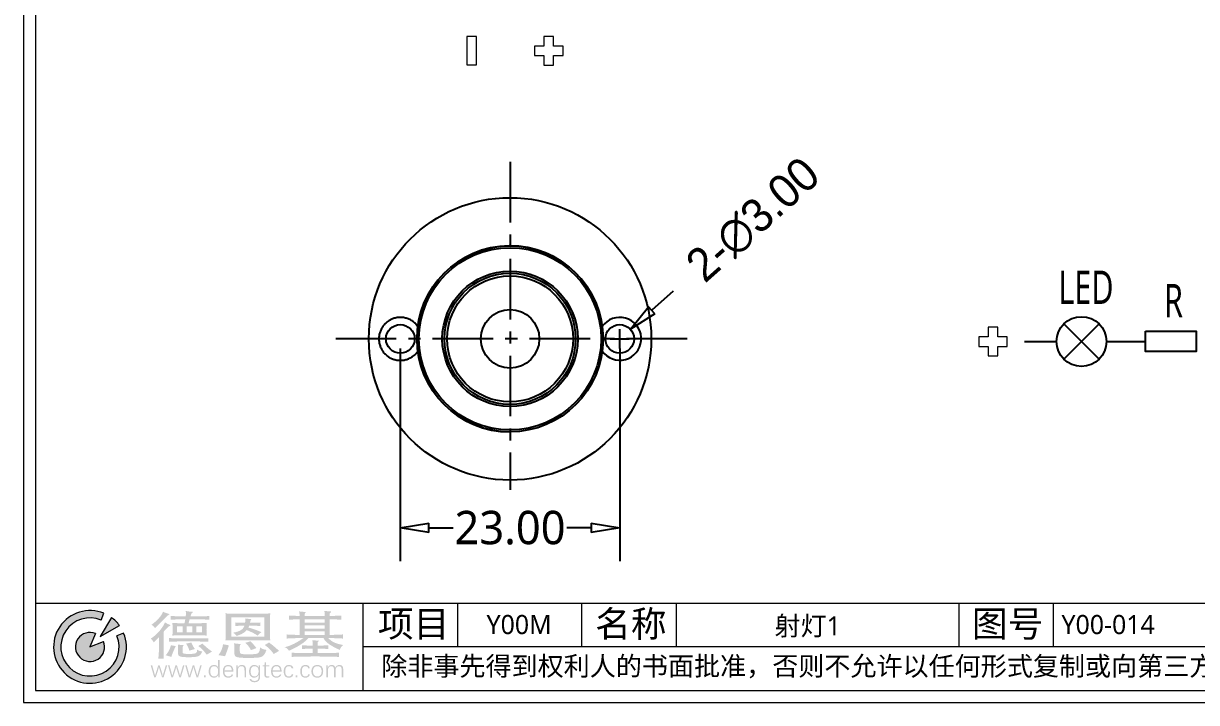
# Model space of a CAD drawing. Header units: millimetres. Extents: x 1123 to 1345, y 58 to 215.
# Drawn here: x 1123.1 to 1246.1, y 58.5 to 129.6 of the extents above; entities that cross this region are included whole.
import ezdxf

# ---------------------------------------------------------------- set-up
doc = ezdxf.new("R2010")
doc.units = ezdxf.units.MM
doc.linetypes.add('CENTER', pattern=[50.8, 31.75, -6.35, 6.35, -6.35])
doc.layers.get('0').update_dxf_attribs({"color": 8, "lineweight": 30})
doc.layers.get('Defpoints').update_dxf_attribs({"color": 6, "lineweight": 9})
for name, color, linetype, lineweight in [('Cable', 140, 'Continuous', 30), ('CenterLine', 1, 'CENTER', 9), ('Dimension', 136, 'Continuous', 9), ('SolidLine', 7, 'Continuous', 30)]:
    doc.layers.add(name, color=color, linetype=linetype, lineweight=lineweight)
doc.styles.add('SLDTEXTSTYLE5', font='TXT', dxfattribs={"width": 0.7})
doc.styles.get("Standard").update_dxf_attribs({"font": ''})
doc.styles.add('微软雅黑-Light', font='')
doc.styles.get('Standard').set_extended_font_data('Microsoft YaHei Light')
doc.styles.get('微软雅黑-Light').set_extended_font_data('Microsoft YaHei Light')
doc.dimstyles.new('DENGTEC', dxfattribs={"dimtxt": 3.5, "dimasz": 3, "dimexe": 3.5, "dimexo": 1, "dimgap": 0.5, "dimtad": 0, "dimzin": 0, "dimdsep": 46, "dimtxsty": 'Standard', "dimblk": 'CLOSEDBLANK', "dimcen": 1, "dimadec": 0, "dimazin": 3, "dimtfac": 1, "dimtofl": 0, "dimtmove": 0, "dimatfit": 3, "dimldrblk": 'CLOSEDBLANK', "dimfxl": 1, "dimtolj": 1, "dimtzin": 0, "dimarcsym": 0})

# ---------------------------------------------------------------- blocks, each defined once
blk = doc.blocks.new('LOGO_CN')
at = {"layer": 'Cable'}
h = blk.add_hatch(color=136, dxfattribs=at)
h.paths.add_polyline_path([(8.97, 6.5, 0.079193), (6.5, 8.97), (3.13, 3.13)], flags=17)
h.paths.add_polyline_path([(1.7, 4.1, 5.027339), (4.1, 1.7), (0, 0)], flags=17)
h.paths.add_polyline_path([(4.24, 10.24, 5.027339), (10.24, 4.24), (8.19, 3.39, -5.027339), (3.39, 8.19)])
at = {"layer": 'Cable', "lineweight": 0}
h = blk.add_hatch(color=136, dxfattribs=at)
edge = h.paths.add_edge_path()
edge.add_spline(control_points=[(21.94, 7.86), (21.17, 7.09), (20.24, 6.15), (19.81, 5.68), (19.51, 6.2), (19.22, 6.49), (18.7, 6.76), (20.4, 7.89), (21.84, 9.52), (22.22, 10.71), (22.83, 10.44), (23.58, 10.18), (23.95, 10.1), (24.33, 10.02), (24.29, 9.94), (23.99, 9.8), (23.85, 9.73), (23.66, 9.57), (21.94, 7.86)], knot_values=[0, 0, 0, 0, 1, 1, 1, 2, 2, 2, 3, 3, 3, 4, 4, 4, 5, 5, 5, 6, 6, 6, 6], degree=3, periodic=0)
h = blk.add_hatch(color=136, dxfattribs=at)
h.paths.add_polyline_path([(32.4, 6.3), (32.4, 4.46), (34.13, 4.46), (34.13, 6.3)], flags=16)
h.paths.add_polyline_path([(29.42, 6.3), (29.42, 4.46), (31.13, 4.46), (31.13, 6.3)], flags=16)
h.paths.add_polyline_path([(26.46, 6.3), (26.46, 4.46), (28.19, 4.46), (28.19, 6.3)], flags=16)
edge = h.paths.add_edge_path()
edge.add_spline(control_points=[(30.05, 7.2), (32.77, 7.18), (33.44, 7.2), (35.55, 7.3), (35.49, 6.67), (35.47, 5.97), (35.47, 5.38), (35.47, 4.78), (35.49, 4.09), (35.55, 3.46), (33.5, 3.56), (32.91, 3.56), (30.32, 3.56), (27.72, 3.56), (27.13, 3.56), (25.08, 3.46), (25.14, 4.09), (25.16, 4.78), (25.16, 5.38), (25.16, 5.97), (25.14, 6.67), (25.08, 7.3), (26.64, 7.22), (27.35, 7.2), (28.75, 7.2), (28.86, 7.62), (28.96, 8.02), (29.02, 8.39), (26.48, 8.38), (25.53, 8.34), (24.52, 8.3), (24.52, 8.3), (24.52, 9.42), (24.52, 9.42), (25.51, 9.36), (26.46, 9.34), (29.16, 9.33), (29.22, 10.01), (29.22, 10.57), (29.12, 10.97), (29.81, 10.81), (30.64, 10.7), (31.02, 10.71), (31.41, 10.73), (31.49, 10.6), (31.15, 10.42), (30.98, 10.34), (30.88, 10.17), (30.62, 9.33), (34.11, 9.33), (35.22, 9.34), (36.32, 9.39), (36.32, 9.39), (36.32, 8.3), (36.32, 8.3), (35.2, 8.36), (34.05, 8.39), (30.32, 8.39), (30.19, 7.94), (30.11, 7.57), (30.05, 7.2)], knot_values=[0, 0, 0, 0, 1, 1, 1, 2, 2, 2, 3, 3, 3, 4, 4, 4, 5, 5, 5, 6, 6, 6, 7, 7, 7, 8, 8, 8, 9, 9, 9, 10, 10, 10, 11, 11, 11, 12, 12, 12, 13, 13, 13, 14, 14, 14, 15, 15, 15, 16, 16, 16, 17, 17, 17, 18, 18, 18, 19, 19, 19, 20, 20, 20, 20], degree=3, periodic=0)
h.paths.add_polyline_path([(53.07, 9.05), (42.99, 9.05), (42.99, 3.09), (53.07, 3.09)], flags=16)
edge = h.paths.add_edge_path()
edge.add_spline(control_points=[(47.96, 2.04), (44.59, 2.04), (42.62, 2.02), (41.23, 1.99), (41.31, 2.48), (41.33, 3.07), (41.33, 3.73), (41.33, 3.73), (41.33, 8.44), (41.33, 8.44), (41.33, 9.12), (41.31, 9.7), (41.23, 10.2), (42.49, 10.13), (45.36, 10.1), (47.92, 10.1), (50.62, 10.1), (53.8, 10.15), (54.9, 10.2), (54.83, 9.7), (54.79, 9.09), (54.79, 8.44), (54.79, 8.44), (54.79, 3.72), (54.79, 3.72), (54.79, 2.96), (54.83, 2.46), (54.9, 1.98), (53.46, 2.02), (50.8, 2.04), (47.96, 2.04)], knot_values=[0, 0, 0, 0, 1, 1, 1, 2, 2, 2, 3, 3, 3, 4, 4, 4, 5, 5, 5, 6, 6, 6, 7, 7, 7, 8, 8, 8, 9, 9, 9, 10, 10, 10, 10], degree=3, periodic=0)
h.paths.add_polyline_path([(65.36, 3.65), (71.48, 3.65), (71.48, 4.7), (65.36, 4.7)], flags=17)
h.paths.add_polyline_path([(65.36, 6.6), (65.36, 5.52), (71.48, 5.52), (71.48, 6.6)], flags=17)
h.paths.add_polyline_path([(71.48, 7.43), (71.48, 8.41), (65.36, 8.41), (65.36, 7.43)], flags=17)
edge = h.paths.add_edge_path()
edge.add_spline(control_points=[(60.55, -1.17), (60.33, -0.65), (59.86, -0.26), (59.24, -0.09), (61.28, 0.4), (63.07, 1.35), (64.95, 2.7), (62.12, 2.69), (60.96, 2.62), (59.84, 2.54), (59.84, 2.54), (59.84, 3.8), (59.84, 3.8), (61.12, 3.72), (62.46, 3.67), (63.86, 3.65), (63.86, 3.65), (63.86, 8.41), (63.86, 8.41), (62.72, 8.39), (61.61, 8.36), (60.55, 8.28), (60.55, 8.28), (60.55, 9.57), (60.55, 9.57), (61.61, 9.51), (62.7, 9.46), (63.84, 9.42), (63.82, 10.05), (63.76, 10.44), (63.64, 10.81), (64.26, 10.71), (64.85, 10.67), (65.42, 10.68), (65.72, 10.7), (65.79, 10.57), (65.58, 10.42), (65.4, 10.28), (65.36, 10.1), (65.36, 9.76), (65.36, 9.76), (65.36, 9.42), (65.36, 9.42), (65.36, 9.42), (71.47, 9.42), (71.47, 9.42), (71.47, 10.18), (71.4, 10.68), (71.32, 10.99), (71.97, 10.89), (72.62, 10.84), (73.19, 10.84), (73.49, 10.84), (73.55, 10.71), (73.35, 10.57), (73.03, 10.38), (72.94, 10.18), (72.94, 9.91), (72.94, 9.91), (72.94, 9.42), (72.94, 9.42), (74.18, 9.44), (75.38, 9.49), (76.51, 9.57), (76.51, 9.57), (76.51, 8.28), (76.51, 8.28), (75.38, 8.36), (74.18, 8.39), (72.94, 8.41), (72.94, 8.41), (72.94, 3.65), (72.94, 3.65), (74.36, 3.67), (75.74, 3.73), (77.04, 3.8), (77.04, 3.8), (77.04, 2.54), (77.04, 2.54), (76.03, 2.62), (74.97, 2.67), (72.56, 2.7), (73.53, 1.64), (74.75, 0.96), (77.1, 0.59), (76.54, 0.19), (76.17, -0.33), (76.07, -0.91), (73.9, 0.01), (71.71, 1.27), (71.08, 2.72), (71.08, 2.72), (66.5, 2.72), (66.5, 2.72), (65.56, 1.48), (63.25, -0.02), (60.55, -1.17)], knot_values=[0, 0, 0, 0, 1, 1, 1, 2, 2, 2, 3, 3, 3, 4, 4, 4, 5, 5, 5, 6, 6, 6, 7, 7, 7, 8, 8, 8, 9, 9, 9, 10, 10, 10, 11, 11, 11, 12, 12, 12, 13, 13, 13, 14, 14, 14, 15, 15, 15, 16, 16, 16, 17, 17, 17, 18, 18, 18, 19, 19, 19, 20, 20, 20, 21, 21, 21, 22, 22, 22, 23, 23, 23, 24, 24, 24, 25, 25, 25, 26, 26, 26, 27, 27, 27, 28, 28, 28, 29, 29, 29, 30, 30, 30, 31, 31, 31, 32, 32, 32, 32], degree=3, periodic=0)
h = blk.add_hatch(color=136, dxfattribs=at)
edge = h.paths.add_edge_path()
edge.add_spline(control_points=[(22.45, -3.54), (22.45, -3.54), (20.78, -3.54), (20.78, -3.54), (20.93, -2.63), (20.97, -1.88), (20.97, -0.94), (20.97, -0.94), (20.97, 2.96), (20.97, 2.96), (20.38, 2.27), (19.89, 1.8), (19.41, 1.33), (19.22, 1.75), (18.84, 2.27), (18.49, 2.54), (19.55, 3.15), (20.78, 4.36), (21.39, 5.14), (22.08, 6.02), (22.51, 6.7), (22.83, 7.52), (23.28, 7.17), (23.81, 6.88), (24.31, 6.73), (24.6, 6.65), (24.64, 6.47), (24.27, 6.39), (24.05, 6.35), (23.68, 6.09), (22.45, 4.65), (22.45, 4.65), (22.45, -3.54), (22.45, -3.54)], knot_values=[0, 0, 0, 0, 1, 1, 1, 2, 2, 2, 3, 3, 3, 4, 4, 4, 5, 5, 5, 6, 6, 6, 7, 7, 7, 8, 8, 8, 9, 9, 9, 10, 10, 10, 11, 11, 11, 11], degree=3, periodic=0)
h = blk.add_hatch(color=136, dxfattribs=at)
edge = h.paths.add_edge_path()
edge.add_spline(control_points=[(30.13, -3.13), (27.15, -3.13), (26.81, -2.86), (26.81, -1.86), (26.81, -1.86), (26.81, -0.18), (26.81, -0.18), (26.81, 0.17), (26.79, 0.45), (26.75, 0.74), (27.29, 0.62), (27.84, 0.59), (28.31, 0.61), (28.57, 0.62), (28.63, 0.56), (28.33, 0.25), (28.29, 0.22), (28.19, -0.1), (28.19, -0.34), (28.19, -0.34), (28.19, -1.57), (28.19, -1.57), (28.19, -2.02), (28.41, -2.13), (30.15, -2.13), (32.32, -2.13), (32.57, -2.01), (32.65, -0.76), (33.03, -1.15), (33.52, -1.3), (34.19, -1.34), (33.58, -2.84), (33.05, -3.13), (30.13, -3.13)], knot_values=[0, 0, 0, 0, 1, 1, 1, 2, 2, 2, 3, 3, 3, 4, 4, 4, 5, 5, 5, 6, 6, 6, 7, 7, 7, 8, 8, 8, 9, 9, 9, 10, 10, 10, 11, 11, 11, 11], degree=3, periodic=0)
edge = h.paths.add_edge_path()
edge.add_spline(control_points=[(30.23, -1.12), (30.07, -0.34), (29.67, 0.48), (29.24, 0.99), (29.24, 0.99), (30.86, 1.36), (30.86, 1.36), (31.11, 0.72), (31.35, 0.24), (31.92, -0.64), (31.92, -0.64), (30.23, -1.12), (30.23, -1.12)], knot_values=[0, 0, 0, 0, 1, 1, 1, 2, 2, 2, 3, 3, 3, 4, 4, 4, 4], degree=3, periodic=0)
edge = h.paths.add_edge_path()
edge.add_spline(control_points=[(35.53, -2.39), (35.06, -1.6), (33.72, -0.2), (32.95, 0.28), (32.95, 0.28), (34.25, 1.03), (34.25, 1.03), (34.98, 0.28), (35.97, -0.57), (37.13, -1.41), (37.13, -1.41), (35.53, -2.39), (35.53, -2.39)], knot_values=[0, 0, 0, 0, 1, 1, 1, 2, 2, 2, 3, 3, 3, 4, 4, 4, 4], degree=3, periodic=0)
edge = h.paths.add_edge_path()
edge.add_spline(control_points=[(36.04, 1.57), (34.88, 1.64), (33.74, 1.67), (29.99, 1.67), (26.24, 1.67), (25.2, 1.64), (24.03, 1.57), (24.03, 1.57), (24.03, 2.7), (24.03, 2.7), (25.18, 2.64), (26.26, 2.61), (30.01, 2.61), (33.76, 2.61), (34.9, 2.62), (36.04, 2.67), (36.04, 2.67), (36.04, 1.57), (36.04, 1.57)], knot_values=[0, 0, 0, 0, 1, 1, 1, 2, 2, 2, 3, 3, 3, 4, 4, 4, 5, 5, 5, 6, 6, 6, 6], degree=3, periodic=0)
edge = h.paths.add_edge_path()
edge.add_spline(control_points=[(24.76, -3.04), (24.76, -3.04), (23.06, -2.54), (23.06, -2.54), (23.83, -1.68), (24.43, -0.44), (24.64, 0.49), (24.64, 0.49), (26.1, 0.28), (26.1, 0.28), (25.53, -0.97), (25, -2.26), (24.76, -3.04)], knot_values=[0, 0, 0, 0, 1, 1, 1, 2, 2, 2, 3, 3, 3, 4, 4, 4, 4], degree=3, periodic=0)
edge = h.paths.add_edge_path()
edge.add_spline(control_points=[(41.11, -2.83), (41.11, -2.83), (39.08, -2.5), (39.08, -2.5), (39.83, -1.57), (40.27, -0.57), (40.52, 0.82), (40.52, 0.82), (42.28, 0.49), (42.28, 0.49), (41.89, -0.8), (41.55, -1.8), (41.11, -2.83)], knot_values=[0, 0, 0, 0, 1, 1, 1, 2, 2, 2, 3, 3, 3, 4, 4, 4, 4], degree=3, periodic=0)
edge = h.paths.add_edge_path()
edge.add_spline(control_points=[(50.94, -3.26), (49.7, -3.38), (46.22, -3.41), (45.08, -3.18), (44.17, -3), (43.95, -2.76), (43.95, -1.68), (43.95, -1.68), (43.95, -0.09), (43.95, -0.09), (43.95, 0.61), (43.92, 0.8), (43.82, 1.12), (44.53, 0.99), (45.12, 0.91), (45.65, 0.94), (46.01, 0.98), (46.05, 0.93), (45.81, 0.7), (45.63, 0.53), (45.61, 0.28), (45.61, 0.04), (45.61, 0.04), (45.61, -1.18), (45.61, -1.18), (45.61, -1.89), (45.73, -2.09), (46.34, -2.17), (47.15, -2.26), (49.24, -2.33), (50.62, -2.1), (51.33, -1.99), (51.61, -1.75), (51.81, -0.15), (52.34, -0.59), (52.95, -0.8), (53.72, -0.92), (53.01, -2.94), (52.28, -3.13), (50.94, -3.26)], knot_values=[0, 0, 0, 0, 1, 1, 1, 2, 2, 2, 3, 3, 3, 4, 4, 4, 5, 5, 5, 6, 6, 6, 7, 7, 7, 8, 8, 8, 9, 9, 9, 10, 10, 10, 11, 11, 11, 12, 12, 12, 13, 13, 13, 13], degree=3, periodic=0)
edge = h.paths.add_edge_path()
edge.add_spline(control_points=[(48.99, -0.99), (48.61, -0.17), (48.1, 0.54), (47.31, 1.24), (47.31, 1.24), (48.87, 1.75), (48.87, 1.75), (49.46, 1.14), (50.11, 0.38), (50.66, -0.34), (50.66, -0.34), (48.99, -0.99), (48.99, -0.99)], knot_values=[0, 0, 0, 0, 1, 1, 1, 2, 2, 2, 3, 3, 3, 4, 4, 4, 4], degree=3, periodic=0)
edge = h.paths.add_edge_path()
edge.add_spline(control_points=[(55.95, -2.15), (55.08, -0.99), (54.39, -0.3), (53.23, 0.59), (53.23, 0.59), (54.51, 1.36), (54.51, 1.36), (55.67, 0.49), (56.58, -0.28), (57.55, -1.2), (57.55, -1.2), (55.95, -2.15), (55.95, -2.15)], knot_values=[0, 0, 0, 0, 1, 1, 1, 2, 2, 2, 3, 3, 3, 4, 4, 4, 4], degree=3, periodic=0)
edge = h.paths.add_edge_path()
edge.add_spline(control_points=[(44.27, 6.36), (44.27, 6.36), (44.27, 7.44), (44.27, 7.44), (45.06, 7.39), (45.91, 7.36), (47.21, 7.34), (47.29, 7.83), (47.31, 8.3), (47.29, 8.67), (47.84, 8.57), (48.51, 8.51), (48.97, 8.54), (49.2, 8.55), (49.22, 8.51), (49.03, 8.34), (48.93, 8.26), (48.83, 7.88), (48.71, 7.34), (50.11, 7.36), (50.98, 7.38), (51.85, 7.44), (51.85, 7.44), (51.85, 6.36), (51.85, 6.36), (50.96, 6.44), (50.01, 6.47), (48.47, 6.47), (48.41, 6.28), (48.33, 6.09), (48.24, 5.91), (49.66, 5.49), (50.78, 5.12), (52.16, 4.52), (52.16, 4.52), (51.02, 3.46), (51.02, 3.46), (49.89, 4.19), (48.93, 4.65), (47.72, 5.12), (47.13, 4.39), (46.19, 3.85), (44.65, 3.35), (44.39, 3.72), (44.07, 3.99), (43.54, 4.33), (45.67, 4.72), (46.64, 5.31), (47.03, 6.47), (45.83, 6.46), (45.02, 6.43), (44.27, 6.36)], knot_values=[0, 0, 0, 0, 1, 1, 1, 2, 2, 2, 3, 3, 3, 4, 4, 4, 5, 5, 5, 6, 6, 6, 7, 7, 7, 8, 8, 8, 9, 9, 9, 10, 10, 10, 11, 11, 11, 12, 12, 12, 13, 13, 13, 14, 14, 14, 15, 15, 15, 16, 16, 16, 17, 17, 17, 17], degree=3, periodic=0)
edge = h.paths.add_edge_path()
edge.add_spline(control_points=[(72.56, 0.51), (72.56, 0.51), (72.56, -0.64), (72.56, -0.64), (71.73, -0.57), (70.71, -0.52), (69.28, -0.52), (69.28, -0.52), (69.28, -1.89), (69.28, -1.89), (72.16, -1.89), (74.22, -1.84), (75.81, -1.76), (75.81, -1.76), (75.81, -3.04), (75.81, -3.04), (74.1, -2.96), (71.83, -2.91), (68.59, -2.91), (65.34, -2.91), (63.05, -2.96), (61.37, -3.04), (61.37, -3.04), (61.37, -1.76), (61.37, -1.76), (62.95, -1.84), (64.99, -1.89), (67.83, -1.89), (67.83, -1.89), (67.83, -0.51), (67.83, -0.51), (66.37, -0.52), (65.36, -0.57), (64.51, -0.64), (64.51, -0.64), (64.51, 0.51), (64.51, 0.51), (65.38, 0.45), (66.37, 0.41), (67.83, 0.4), (67.83, 1.01), (67.77, 1.64), (67.67, 2.04), (68.26, 1.98), (68.75, 1.94), (69.46, 1.94), (69.78, 1.94), (69.82, 1.85), (69.54, 1.69), (69.37, 1.59), (69.28, 1.32), (69.28, 1.12), (69.28, 1.12), (69.28, 0.4), (69.28, 0.4), (70.71, 0.41), (71.73, 0.45), (72.56, 0.51)], knot_values=[0, 0, 0, 0, 1, 1, 1, 2, 2, 2, 3, 3, 3, 4, 4, 4, 5, 5, 5, 6, 6, 6, 7, 7, 7, 8, 8, 8, 9, 9, 9, 10, 10, 10, 11, 11, 11, 12, 12, 12, 13, 13, 13, 14, 14, 14, 15, 15, 15, 16, 16, 16, 17, 17, 17, 18, 18, 18, 19, 19, 19, 19], degree=3, periodic=0)
at = {"layer": 'Cable'}
h = blk.add_hatch(color=136, dxfattribs=at)
h.dxf.hatch_style = 1
h.paths.add_polyline_path([(73.59, -5.49), (73.5, -5.49), (73.16, -5.54), (72.87, -5.68), (72.81, -5.72), (73.45, -5.87), (73.54, -5.88), (73.87, -5.96), (74.1, -6.16), (74.21, -6.38), (74.68, -6.32), (74.67, -6.28), (74.54, -5.96), (74.33, -5.71), (74.25, -5.65), (73.95, -5.53)])
h.paths.add_polyline_path([(75.92, -5.49), (75.63, -5.51), (75.33, -5.61), (75.07, -5.78), (74.87, -6.01), (74.7, -6.32), (74.68, -6.32), (74.21, -6.38), (74.28, -6.7), (74.3, -7.11), (74.3, -9.29), (74.76, -9.29), (74.76, -7.15), (74.79, -6.83), (74.88, -6.51), (75.04, -6.23), (75.17, -6.09), (75.44, -5.93), (75.78, -5.87), (76.81, -5.85), (76.59, -5.65), (76.29, -5.53)])
h.paths.add_polyline_path([(72.35, -5.56), (71.93, -5.56), (71.94, -5.73), (71.96, -6.08), (71.96, -6.4), (72.4, -6.27), (72.4, -6.25), (72.38, -5.91)])
h.paths.add_polyline_path([(72.81, -5.72), (72.59, -5.96), (72.41, -6.27), (72.4, -6.27), (71.96, -6.4), (71.96, -9.29), (72.43, -9.29), (72.43, -7.19), (72.43, -7.19), (72.46, -6.82), (72.55, -6.5), (72.71, -6.24), (72.84, -6.1), (73.12, -5.93), (73.45, -5.87)])
h.paths.add_polyline_path([(76.81, -5.85), (75.78, -5.87), (75.88, -5.88), (76.21, -5.96), (76.44, -6.16), (76.55, -6.37), (76.61, -6.7), (76.64, -7.11), (76.64, -9.29), (77.1, -9.29), (77.1, -7), (77.1, -6.75), (77.05, -6.38), (76.95, -6.08)])
h.paths.add_polyline_path([(69.21, -5.49), (69.07, -5.49), (68.72, -5.54), (68.4, -5.64), (68.13, -5.79), (69.22, -5.87), (69.31, -5.88), (69.66, -5.93), (69.95, -6.06), (70.18, -6.26), (70.29, -6.41), (70.41, -6.69), (70.48, -7.03), (70.51, -7.42), (70.49, -7.69), (70.44, -8.04), (70.33, -8.34), (70.17, -8.59), (70.11, -8.66), (69.85, -8.84), (69.55, -8.95), (69.18, -8.98), (70.29, -9.06), (70.52, -8.85), (70.63, -8.71), (70.79, -8.45), (70.9, -8.14), (70.97, -7.8), (70.99, -7.42), (70.99, -7.19), (70.94, -6.82), (70.85, -6.5), (70.71, -6.22), (70.54, -5.98), (70.46, -5.9), (70.21, -5.72), (69.92, -5.59), (69.59, -5.51)])
h.paths.add_polyline_path([(68.13, -5.79), (67.89, -6), (67.78, -6.13), (67.62, -6.4), (67.51, -6.7), (67.44, -7.04), (67.42, -7.42), (67.42, -7.64), (67.47, -7.99), (67.57, -8.31), (67.71, -8.6), (67.89, -8.84), (67.96, -8.92), (68.21, -9.12), (68.5, -9.25), (68.82, -9.34), (69.19, -9.37), (69.34, -9.36), (69.7, -9.32), (70.01, -9.21), (70.29, -9.06), (69.18, -8.98), (69.1, -8.98), (68.76, -8.93), (68.47, -8.79), (68.24, -8.57), (68.13, -8.43), (68.01, -8.14), (67.93, -7.81), (67.91, -7.42), (67.91, -7.17), (67.97, -6.82), (68.08, -6.52), (68.24, -6.27), (68.3, -6.2), (68.55, -6.02), (68.86, -5.91), (69.22, -5.87)])
h.paths.add_polyline_path([(65.58, -5.49), (65.25, -5.52), (64.93, -5.61), (64.66, -5.77), (65.58, -5.87), (65.88, -5.91), (66.16, -6.03), (66.32, -6.21), (66.45, -6.55), (66.93, -6.49), (66.87, -6.25), (66.72, -5.95), (66.5, -5.73), (66.28, -5.61), (65.96, -5.52)])
h.paths.add_polyline_path([(64.66, -5.77), (64.43, -6), (64.34, -6.12), (64.2, -6.39), (64.1, -6.7), (64.04, -7.05), (64.02, -7.44), (64.03, -7.64), (64.07, -8.01), (64.14, -8.34), (64.26, -8.63), (64.41, -8.87), (64.6, -9.07), (65.56, -8.98), (65.3, -8.96), (65.05, -8.86), (64.85, -8.71), (64.7, -8.48), (64.59, -8.2), (64.52, -7.84), (64.5, -7.42), (64.52, -7.03), (64.58, -6.68), (64.69, -6.39), (64.85, -6.16), (65.05, -6), (65.29, -5.91), (65.58, -5.87)])
h.paths.add_polyline_path([(66.47, -8.27), (66.46, -8.28), (66.36, -8.59), (66.17, -8.81), (65.9, -8.94), (65.56, -8.98), (64.6, -9.07), (64.87, -9.23), (65.18, -9.33), (65.54, -9.37), (65.91, -9.34), (66.23, -9.25), (66.48, -9.11), (66.69, -8.91), (66.83, -8.65), (66.93, -8.34)])
h.paths.add_polyline_path([(62.57, -9.29), (62.57, -8.66), (63.1, -8.66), (63.1, -9.29)])
h.paths.add_polyline_path([(60.54, -5.49), (60.21, -5.52), (59.89, -5.61), (59.62, -5.77), (60.54, -5.87), (60.84, -5.91), (61.12, -6.03), (61.28, -6.21), (61.4, -6.55), (61.89, -6.49), (61.83, -6.25), (61.68, -5.95), (61.46, -5.73), (61.23, -5.61), (60.91, -5.52)])
h.paths.add_polyline_path([(59.62, -5.77), (59.39, -6), (59.3, -6.12), (59.16, -6.39), (59.06, -6.7), (59, -7.05), (58.98, -7.44), (58.99, -7.64), (59.02, -8.01), (59.1, -8.34), (59.22, -8.63), (59.37, -8.87), (59.56, -9.07), (60.51, -8.98), (60.26, -8.96), (60.01, -8.86), (59.81, -8.71), (59.66, -8.48), (59.54, -8.2), (59.48, -7.84), (59.46, -7.42), (59.47, -7.03), (59.54, -6.68), (59.65, -6.39), (59.81, -6.16), (60.01, -6), (60.25, -5.91), (60.54, -5.87)])
h.paths.add_polyline_path([(61.42, -8.27), (61.42, -8.28), (61.32, -8.59), (61.13, -8.81), (60.86, -8.94), (60.51, -8.98), (59.56, -9.07), (59.83, -9.23), (60.14, -9.33), (60.5, -9.37), (60.51, -9.37), (60.87, -9.34), (61.18, -9.25), (61.44, -9.11), (61.65, -8.91), (61.79, -8.65), (61.89, -8.34)])
h.paths.add_polyline_path([(56.76, -5.49), (56.53, -5.5), (56.2, -5.57), (55.9, -5.71), (55.74, -5.82), (56.74, -5.87), (56.77, -5.87), (57.08, -5.91), (57.33, -6.02), (57.54, -6.2), (57.69, -6.44), (57.79, -6.76), (57.84, -7.14), (55.62, -7.14), (58.32, -7.21), (58.28, -6.84), (58.21, -6.51), (58.09, -6.22), (57.93, -5.98), (57.71, -5.77), (57.44, -5.61), (57.12, -5.52)])
h.paths.add_polyline_path([(55.74, -5.82), (55.51, -6.06), (55.33, -6.36), (55.31, -6.4), (55.21, -6.69), (55.15, -7.03), (55.13, -7.4), (55.14, -7.64), (55.18, -8.01), (55.26, -8.34), (55.39, -8.62), (55.55, -8.86), (55.58, -8.89), (55.81, -9.1), (56.08, -9.25), (56.41, -9.34), (56.77, -9.37), (57, -9.36), (57.34, -9.29), (57.63, -9.17), (57.81, -9.06), (56.79, -8.98), (56.45, -8.94), (56.16, -8.81), (55.92, -8.59), (55.85, -8.49), (55.72, -8.21), (55.64, -7.88), (55.61, -7.5), (58.33, -7.5), (58.33, -7.38), (58.32, -7.21), (55.62, -7.14), (55.62, -7.13), (55.67, -6.75), (55.78, -6.44), (55.94, -6.19), (56.1, -6.05), (56.39, -5.92), (56.74, -5.87)])
h.paths.add_polyline_path([(57.88, -8.32), (57.87, -8.33), (57.66, -8.63), (57.42, -8.83), (57.14, -8.94), (56.79, -8.98), (57.81, -9.06), (58.05, -8.83), (58.25, -8.52)], flags=17)
h.paths.add_polyline_path([(53.57, -4.7), (53.23, -4.7), (53.1, -5.56), (52.55, -5.56), (52.55, -5.95), (53.1, -5.95), (53.1, -8.5), (53.1, -8.52), (53.15, -8.88), (53.31, -9.14), (54.05, -8.97), (53.94, -8.97), (53.67, -8.83), (53.63, -8.76), (53.57, -8.41), (53.57, -5.95), (54.56, -5.95), (54.56, -5.56), (53.57, -5.56)])
h.paths.add_polyline_path([(54.6, -8.91), (54.37, -8.95), (54.05, -8.97), (53.31, -9.14), (53.57, -9.3), (53.92, -9.35), (54.27, -9.33), (54.6, -9.27)])
h.paths.add_polyline_path([(50.02, -5.49), (49.66, -5.52), (49.35, -5.62), (49.08, -5.78), (48.85, -6.01), (48.76, -6.12), (48.62, -6.39), (48.52, -6.7), (48.45, -7.05), (48.44, -7.44), (48.44, -7.6), (48.47, -7.97), (48.55, -8.3), (48.67, -8.59), (48.84, -8.84), (49.02, -9.04), (50.1, -8.97), (50.09, -8.97), (49.74, -8.92), (49.45, -8.79), (49.22, -8.57), (49.13, -8.45), (49.01, -8.16), (48.94, -7.83), (48.92, -7.44), (48.93, -7.19), (48.98, -6.83), (49.08, -6.53), (49.22, -6.28), (49.24, -6.25), (49.48, -6.04), (49.77, -5.91), (50.12, -5.87), (50.94, -5.78), (50.68, -5.62), (50.37, -5.52)])
h.paths.add_polyline_path([(51.8, -5.56), (51.36, -5.56), (51.33, -5.95), (51.32, -6.24), (51.31, -6.24), (51.01, -6.27), (51.1, -6.4), (51.22, -6.68), (51.29, -7.02), (51.32, -7.41), (51.31, -7.65), (51.25, -8.01), (51.15, -8.31), (51.01, -8.56), (51.32, -8.57), (51.32, -8.73), (51.31, -8.9), (51.31, -9.22), (51.31, -9.26), (51.27, -9.59), (51.17, -9.87), (51, -10.07), (50.77, -10.22), (50.47, -10.32), (50.11, -10.35), (51.12, -10.48), (51.35, -10.29), (51.48, -10.14), (51.64, -9.85), (51.74, -9.54), (51.77, -9.19), (51.77, -6.42), (51.78, -6.23), (51.78, -5.88)])
h.paths.add_polyline_path([(50.94, -5.78), (50.12, -5.87), (50.14, -5.87), (50.49, -5.92), (50.78, -6.05), (51.01, -6.27), (51.31, -6.24), (51.16, -6.01)], flags=17)
h.paths.add_polyline_path([(51.01, -8.56), (50.98, -8.59), (50.75, -8.8), (50.45, -8.92), (50.1, -8.97), (49.02, -9.04), (49.29, -9.21), (49.6, -9.32), (49.95, -9.35), (50.13, -9.34), (50.47, -9.28), (50.77, -9.16), (50.87, -9.09), (51.1, -8.87), (51.31, -8.57), (51.32, -8.57)])
h.paths.add_polyline_path([(49.04, -9.73), (48.58, -9.81), (48.58, -9.83), (48.69, -10.11), (48.86, -10.34), (49.09, -10.51), (49.37, -10.64), (49.71, -10.72), (50.1, -10.74), (50.14, -10.74), (50.52, -10.71), (50.84, -10.62), (51.12, -10.48), (50.11, -10.35), (50.04, -10.34), (49.66, -10.3), (49.38, -10.18), (49.17, -9.99)])
h.paths.add_polyline_path([(46.24, -5.49), (46.11, -5.49), (45.77, -5.55), (45.49, -5.68), (45.41, -5.73), (45.18, -5.96), (45, -6.27), (44.98, -6.27), (44.55, -6.4), (44.55, -9.29), (45.01, -9.29), (45.01, -7.25), (45.01, -7.18), (45.05, -6.82), (45.15, -6.5), (45.31, -6.25), (45.49, -6.06), (45.78, -5.92), (46.12, -5.87), (47.2, -5.86), (47.16, -5.82), (46.92, -5.63), (46.62, -5.53)])
h.paths.add_polyline_path([(44.93, -5.56), (44.52, -5.56), (44.52, -5.63), (44.54, -5.98), (44.54, -6.05), (44.55, -6.4), (44.98, -6.27)])
h.paths.add_polyline_path([(47.2, -5.86), (46.12, -5.87), (46.26, -5.88), (46.58, -5.97), (46.81, -6.17), (46.93, -6.38), (47.01, -6.7), (47.04, -7.11), (47.04, -9.29), (47.5, -9.29), (47.5, -7), (47.5, -6.76), (47.45, -6.4), (47.35, -6.1)])
h.paths.add_polyline_path([(42.08, -5.49), (41.85, -5.5), (41.52, -5.57), (41.23, -5.71), (41.06, -5.82), (42.06, -5.87), (42.09, -5.87), (42.4, -5.91), (42.66, -6.02), (42.86, -6.2), (43.02, -6.44), (43.12, -6.76), (43.16, -7.14), (40.94, -7.14), (43.65, -7.21), (43.61, -6.84), (43.53, -6.51), (43.41, -6.22), (43.25, -5.98), (43.04, -5.77), (42.77, -5.61), (42.45, -5.52)])
h.paths.add_polyline_path([(41.06, -5.82), (40.83, -6.06), (40.65, -6.36), (40.64, -6.4), (40.53, -6.69), (40.47, -7.03), (40.45, -7.4), (40.46, -7.64), (40.5, -8.01), (40.59, -8.34), (40.71, -8.62), (40.87, -8.86), (40.9, -8.89), (41.13, -9.1), (41.41, -9.25), (41.73, -9.34), (42.1, -9.37), (42.33, -9.36), (42.66, -9.29), (42.96, -9.17), (43.13, -9.06), (42.11, -8.98), (41.78, -8.94), (41.48, -8.81), (41.25, -8.59), (41.18, -8.49), (41.04, -8.21), (40.96, -7.88), (40.94, -7.5), (43.65, -7.5), (43.65, -7.38), (43.65, -7.21), (40.94, -7.14), (40.94, -7.13), (40.99, -6.75), (41.1, -6.44), (41.26, -6.19), (41.42, -6.05), (41.71, -5.92), (42.06, -5.87)])
h.paths.add_polyline_path([(43.2, -8.32), (43.19, -8.33), (42.99, -8.63), (42.75, -8.83), (42.46, -8.94), (42.11, -8.98), (43.13, -9.06), (43.37, -8.83), (43.57, -8.52)], flags=17)
h.paths.add_polyline_path([(39.48, -3.97), (39.01, -3.97), (39.01, -5.86), (39.03, -6.2), (39.01, -6.2), (38.72, -6.27), (38.81, -6.41), (38.93, -6.69), (39, -7.03), (39.02, -7.43), (39.01, -7.67), (38.96, -8.03), (38.86, -8.33), (38.71, -8.58), (39.03, -8.61), (39.03, -8.88), (39.06, -9.29), (39.51, -9.29), (39.5, -9.21), (39.48, -8.88), (39.48, -8.51)])
h.paths.add_polyline_path([(37.77, -5.49), (37.74, -5.49), (37.39, -5.53), (37.07, -5.63), (36.8, -5.79), (36.57, -6.01), (36.48, -6.13), (36.33, -6.4), (36.23, -6.71), (36.16, -7.05), (36.14, -7.44), (36.14, -7.63), (36.18, -8), (36.27, -8.33), (36.39, -8.61), (36.56, -8.86), (36.78, -9.08), (37.77, -8.98), (37.77, -8.98), (37.42, -8.94), (37.13, -8.8), (36.91, -8.58), (36.83, -8.44), (36.71, -8.16), (36.64, -7.82), (36.62, -7.43), (36.63, -7.2), (36.68, -6.85), (36.77, -6.54), (36.92, -6.28), (36.93, -6.26), (37.16, -6.05), (37.45, -5.91), (37.81, -5.87), (38.76, -5.85), (38.51, -5.65), (38.44, -5.62), (38.13, -5.52)])
h.paths.add_polyline_path([(38.76, -5.85), (37.81, -5.87), (37.84, -5.87), (38.2, -5.92), (38.49, -6.05), (38.72, -6.27), (39.01, -6.2), (38.97, -6.13)])
h.paths.add_polyline_path([(38.71, -8.58), (38.68, -8.63), (38.44, -8.83), (38.14, -8.94), (37.77, -8.98), (36.78, -9.08), (37.06, -9.24), (37.38, -9.33), (37.74, -9.37), (37.84, -9.37), (38.18, -9.31), (38.48, -9.19), (38.57, -9.13), (38.8, -8.91), (39.01, -8.61), (39.03, -8.61)])
h.paths.add_polyline_path([(34.69, -9.29), (34.69, -8.66), (35.22, -8.66), (35.22, -9.29)])
h.paths.add_polyline_path([(34.03, -5.56), (33.58, -5.56), (32.91, -7.87), (32.84, -8.12), (32.77, -8.4), (32.75, -8.48), (32.67, -8.83), (32.45, -9.29), (32.91, -9.29)])
h.paths.add_polyline_path([(31.7, -5.56), (31.5, -6.03), (31.53, -6.24), (31.61, -6.57), (31.72, -6.94), (32.45, -9.29), (32.67, -8.83), (32.67, -8.82), (32.6, -8.51), (32.51, -8.18), (32.4, -7.82)])
h.paths.add_polyline_path([(31.7, -5.56), (31.3, -5.56), (30.58, -7.84), (30.47, -8.21), (30.39, -8.45), (30.39, -8.49), (30.3, -8.83), (30.05, -9.29), (30.51, -9.29), (31.27, -6.92), (31.34, -6.68), (31.43, -6.34), (31.5, -6.03)])
h.paths.add_polyline_path([(29.43, -5.56), (28.98, -5.56), (30.05, -9.29), (30.3, -8.83), (30.26, -8.57), (30.18, -8.24), (30.08, -7.88)])
h.paths.add_polyline_path([(28.78, -5.56), (28.33, -5.56), (27.66, -7.87), (27.59, -8.12), (27.52, -8.4), (27.5, -8.48), (27.42, -8.83), (27.21, -9.29), (27.65, -9.29)])
h.paths.add_polyline_path([(26.45, -5.56), (26.25, -6.03), (26.28, -6.24), (26.36, -6.57), (26.47, -6.94), (27.21, -9.29), (27.42, -8.83), (27.42, -8.82), (27.35, -8.51), (27.26, -8.18), (27.16, -7.82)])
h.paths.add_polyline_path([(26.45, -5.56), (26.05, -5.56), (25.33, -7.84), (25.22, -8.21), (25.14, -8.45), (25.13, -8.49), (25.05, -8.83), (24.8, -9.29), (25.26, -9.29), (26.02, -6.92), (26.09, -6.68), (26.18, -6.34), (26.25, -6.03)])
h.paths.add_polyline_path([(24.18, -5.56), (23.73, -5.56), (24.8, -9.29), (25.05, -8.83), (25.01, -8.57), (24.93, -8.24), (24.83, -7.88)])
h.paths.add_polyline_path([(23.53, -5.56), (23.08, -5.56), (22.41, -7.87), (22.34, -8.12), (22.27, -8.4), (22.25, -8.48), (22.17, -8.83), (21.96, -9.29), (22.4, -9.29)])
h.paths.add_polyline_path([(21.2, -5.56), (21, -6.03), (21.03, -6.24), (21.11, -6.57), (21.22, -6.94), (21.96, -9.29), (22.17, -8.83), (22.17, -8.82), (22.1, -8.51), (22.01, -8.18), (21.91, -7.82)])
h.paths.add_polyline_path([(21.2, -5.56), (20.8, -5.56), (20.08, -7.84), (19.97, -8.21), (19.89, -8.45), (19.88, -8.49), (19.8, -8.83), (19.55, -9.29), (20.01, -9.29), (20.77, -6.92), (20.84, -6.68), (20.93, -6.34), (21, -6.03)])
h.paths.add_polyline_path([(18.93, -5.56), (18.48, -5.56), (19.55, -9.29), (19.8, -8.83), (19.76, -8.57), (19.68, -8.24), (19.58, -7.88)])
at = {"layer": 'Cable', "color": 136, "lineweight": 0}
for p, q in [((6.5, 8.97), (3.13, 3.13)), ((3.39, 8.19), (4.24, 10.24)), ((1.7, 4.1), (0, 0)), ((3.13, 3.13), (8.97, 6.5)), ((10.24, 4.24), (8.19, 3.39)), ((0, 0), (4.1, 1.7))]:
    blk.add_line(p, q, dxfattribs=at)
for radius, start, end in [(11.08, 67.5, 22.5), (8.87, 67.5, 22.5), (11.08, 35.9441, 54.0559), (4.43, 67.5, 22.5)]:
    blk.add_arc((0, 0), radius, start, end, dxfattribs=at)
blk = doc.blocks.new('_ClosedBlank')
at = {"color": 0, "linetype": 'ByBlock', "lineweight": -2}
for p, q in [((-1, 0.167), (0, 0)), ((-1, 0.167), (-1, -0.167)), ((0, 0), (-1, -0.167))]:
    blk.add_line(p, q, dxfattribs=at)
blk = doc.blocks.new('*D49')
at = {"layer": 'Defpoints', "color": 0, "lineweight": -3}
for p in [(1186.75, 97.59), (1184.51, 95.59)]:
    blk.add_point(p, dxfattribs=at)
at = {"layer": 'Dimension', "color": 0, "lineweight": -2}
for p, q in [((1191.23, 101.58), (1188.99, 99.58)), ((1185.63, 95.59), (1185.63, 97.59)), ((1184.63, 96.59), (1186.63, 96.59))]:
    blk.add_line(p, q, dxfattribs=at)
at = {"layer": 'Dimension', "color": 0, "lineweight": -2, "xscale": 3, "yscale": 3, "zscale": 3, "rotation": 221.6914483000102}
blk.add_blockref('_ClosedBlank', (1186.75, 97.59), dxfattribs=at)
at = {"layer": 'Dimension', "color": 0, "lineweight": -3, "insert": (1199.63, 109.06), "char_height": 3.5, "attachment_point": 5, "rotation": 41.6914}
blk.add_mtext('\\A1;{\\fGulim|b0|i0|c134|p0;2-\\fGulim|b0|i0|c129|p0;∅3.00}', dxfattribs=at)
blk = doc.blocks.new('*D50')
at = {"layer": 'Defpoints', "color": 0, "lineweight": -3}
for p in [(1162.63, 96.59), (1185.63, 96.59), (1185.63, 76.78)]:
    blk.add_point(p, dxfattribs=at)
at = {"layer": 'Dimension', "color": 0, "lineweight": -2}
for p, q in [((1162.63, 95.59), (1162.63, 73.28)), ((1185.63, 95.59), (1185.63, 73.28)), ((1165.63, 76.78), (1168.16, 76.78)), ((1182.63, 76.78), (1180.1, 76.78))]:
    blk.add_line(p, q, dxfattribs=at)
at = {"layer": 'Dimension', "color": 0, "lineweight": -2, "xscale": 3, "yscale": 3, "zscale": 3, "rotation": 180}
blk.add_blockref('_ClosedBlank', (1162.63, 76.78), dxfattribs=at)
at = {"layer": 'Dimension', "color": 0, "lineweight": -2, "xscale": 3, "yscale": 3, "zscale": 3}
blk.add_blockref('_ClosedBlank', (1185.63, 76.78), dxfattribs=at)
at = {"layer": 'Dimension', "color": 0, "lineweight": -3, "insert": (1174.13, 76.78), "char_height": 3.5, "attachment_point": 5}
blk.add_mtext('\\A1;23.00', dxfattribs=at)

msp = doc.modelspace()

# ---------------------------------------------------------------- linework, layer by layer
at = {"layer": 'CenterLine', "lineweight": -3, "ltscale": 0.2}
for p, q in [((1174.132, 115.143), (1174.132, 80.776)), ((1192.686, 96.589), (1155.577, 96.589))]:
    msp.add_line(p, q, dxfattribs=at)
at = {"layer": 'Defpoints'}
for p, q in [((1124.381, 68.877), (1343.381, 68.877)), ((1158.719, 68.877), (1158.719, 59.72)), ((1168.638, 68.877), (1168.638, 64.299)), ((1181.611, 68.877), (1181.611, 64.299)), ((1191.53, 68.877), (1191.53, 64.299)), ((1221.158, 68.877), (1221.158, 64.299)), ((1231.078, 68.877), (1231.078, 64.299)), ((1343.381, 64.299), (1158.719, 64.299))]:
    msp.add_line(p, q, dxfattribs=at)
for points in [[(1344.631, 58.47), (1344.631, 214.719), (1123.131, 214.719), (1123.131, 58.47)], [(1343.381, 59.72), (1343.381, 213.469), (1124.381, 213.469), (1124.381, 59.72)]]:
    msp.add_lwpolyline(points, close=True, dxfattribs=at)
at = {"layer": 'Dimension'}
msp.add_lwpolyline([(1169.619, 128.298), (1169.619, 125.298), (1170.619, 125.298), (1170.619, 128.298)], close=True, dxfattribs=at)
for points in [[(1178.691, 127.284), (1178.691, 128.284), (1177.691, 128.284), (1177.691, 127.284)], [(1177.691, 127.284), (1176.691, 127.284), (1176.691, 126.284), (1177.691, 126.284)], [(1178.691, 126.284), (1179.691, 126.284), (1179.691, 127.284), (1178.691, 127.284)], [(1177.691, 126.284), (1177.691, 125.284), (1178.691, 125.284), (1178.691, 126.284)], [(1225.254, 96.804), (1225.254, 97.804), (1224.254, 97.804), (1224.254, 96.804)], [(1224.254, 96.804), (1223.254, 96.804), (1223.254, 95.804), (1224.254, 95.804)], [(1225.254, 95.804), (1226.254, 95.804), (1226.254, 96.804), (1225.254, 96.804)], [(1224.254, 95.804), (1224.254, 94.804), (1225.254, 94.804), (1225.254, 95.804)]]:
    msp.add_lwpolyline(points, dxfattribs=at)
at = {"layer": 'SolidLine', "lineweight": -3}
for p, q in [((1235.876, 94.46), (1232.186, 98.15)), ((1232.186, 94.46), (1235.876, 98.15)), ((1228.061, 96.305), (1231.422, 96.305)), ((1236.64, 96.305), (1240.727, 96.305))]:
    msp.add_line(p, q, dxfattribs=at)
at = {"layer": 'SolidLine', "color": 7, "linetype": 'Continuous', "lineweight": 25}
msp.add_line((1183.881, 96.721), (1183.882, 96.589), dxfattribs=at)
at = {"layer": 'SolidLine', "lineweight": -3}
msp.add_lwpolyline([(1240.727, 97.39), (1246.037, 97.39), (1246.037, 95.278), (1240.727, 95.278)], close=True, dxfattribs=at)
at = {"layer": 'SolidLine', "color": 7, "linetype": 'Continuous', "lineweight": 25}
for centre, radius in [((1174.132, 96.589), 14.8), ((1174.132, 96.589), 9.75), ((1174.132, 96.589), 9.55), ((1174.132, 96.589), 7.1), ((1174.132, 96.589), 6.875), ((1174.132, 96.589), 6.6), ((1174.132, 96.589), 3.065), ((1162.632, 96.589), 1.5), ((1185.632, 96.589), 1.5)]:
    msp.add_circle(centre, radius, dxfattribs=at)
at = {"layer": 'SolidLine', "lineweight": -3}
msp.add_circle((1234.031, 96.305), 2.609, dxfattribs=at)
at = {"layer": 'SolidLine', "color": 7, "linetype": 'Continuous', "lineweight": 25}
for centre, radius, start, end in [((1174.132, 96.589), 9.75, 0.77299, 270), ((1185.635, 96.594), 2.249, 214.68316, 135.97627)]:
    msp.add_arc(centre, radius, start, end, dxfattribs=at)
for points, knots in [([(1164.471, 97.874), (1164.447, 97.911), (1164.392, 97.999), (1164.281, 98.121), (1164.109, 98.294), (1163.913, 98.446), (1163.7, 98.572), (1163.472, 98.683), (1163.228, 98.765), (1162.976, 98.815), (1162.783, 98.837), (1162.587, 98.841), (1162.389, 98.829), (1162.194, 98.799), (1162.002, 98.752), (1161.816, 98.689), (1161.633, 98.609), (1161.44, 98.502), (1161.239, 98.364), (1161.11, 98.245), (1161.046, 98.185)], [0, 0, 0, 0, 0.0326862, 0.0784784, 0.1248113, 0.2189291, 0.2668026, 0.3152589, 0.4137434, 0.4638783, 0.5135036, 0.5634725, 0.6145307, 0.6659686, 0.715469, 0.7653229, 0.8163079, 0.8676908, 0.9333996, 1, 1, 1, 1]), ([(1161.046, 98.185), (1161.004, 98.141), (1160.876, 98.008), (1160.731, 97.804), (1160.611, 97.584), (1160.51, 97.355), (1160.437, 97.114), (1160.396, 96.867), (1160.376, 96.619), (1160.386, 96.37), (1160.427, 96.125), (1160.488, 95.887), (1160.577, 95.657), (1160.694, 95.44), (1160.828, 95.234), (1160.987, 95.045), (1161.167, 94.878), (1161.362, 94.724), (1161.576, 94.595), (1161.803, 94.494), (1162.041, 94.411), (1162.29, 94.359), (1162.543, 94.338), (1162.8, 94.339), (1163.058, 94.373), (1163.309, 94.44), (1163.492, 94.507), (1163.67, 94.59), (1163.843, 94.689), (1164.005, 94.803), (1164.206, 94.973), (1164.367, 95.143), (1164.461, 95.281), (1164.48, 95.31)], [0, 0, 0, 0, 0.0243182, 0.0737638, 0.0989539, 0.1232731, 0.1727581, 0.1979879, 0.2219724, 0.2707671, 0.2956363, 0.3194813, 0.3679704, 0.3926685, 0.4167375, 0.4656642, 0.4905729, 0.5151715, 0.5651643, 0.5906092, 0.6159159, 0.6673487, 0.6935284, 0.719519, 0.7723585, 0.7992671, 0.8256344, 0.8521856, 0.8793229, 0.9066656, 0.9327902, 0.9859839, 1, 1, 1, 1]), ([(1184.018, 98.157), (1183.935, 98.068), (1183.85, 97.976), (1183.783, 97.871), (1183.781, 97.868)], [0, 0, 0, 0, 0.9761989, 1, 1, 1, 1])]:
    msp.add_open_spline(points, degree=3, knots=knots, dxfattribs=at)

# ---------------------------------------------------------------- block references
at = {"layer": 'Defpoints', "xscale": 0.3442911811437047, "yscale": 0.3442911811437047, "zscale": 0.3442911811437047}
msp.add_blockref('LOGO_CN', (1130.104, 64.299), dxfattribs=at)

# ---------------------------------------------------------------- texts
at = {"layer": 'Defpoints', "style": '微软雅黑-Light'}
for s, p in [('项目', (1160.283, 65.346)), ('名称', (1183.053, 65.346)), ('图号', (1222.537, 65.346))]:
    msp.add_text(s, height=2.747, dxfattribs=at).set_placement(p)
for s, insert, char_height, width, attachment_point in [('Y00M', (1171.668, 67.648), 2.003, 7.48977, 1), ('射灯1', (1205.33, 66.398), 2.003, 29.78248, 5), ('Y00-014', (1231.932, 67.648), 2.003, 14.29482, 1), ('除非事先得到权利人的书面批准，否则不允许以任何形式复制或向第三方披露本文件中的数据和信息，德恩基 拥有所有产权。 info@dengtec.com', (1160.632, 61.953), 2.00305, 184.34055, 4)]:
    msp.add_mtext(s, dxfattribs=dict(at, insert=insert, char_height=char_height, width=width, attachment_point=attachment_point))
at = {"layer": 'Dimension', "lineweight": -3, "char_height": 3.5, "attachment_point": 1, "style": 'SLDTEXTSTYLE5'}
for s, insert in [('{\\fMicrosoft YaHei Light|b0|i0|c134|p34;LED}', (1231.613, 103.741)), ('{\\fMicrosoft YaHei Light|b0|i0|c134|p34;R}', (1242.681, 102.347))]:
    msp.add_mtext(s, dxfattribs=dict(at, insert=insert))

# ---------------------------------------------------------------- dimensions: what is measured, and where the dimension line sits
at = {"layer": 'Dimension', "lineweight": -3}
dim = msp.add_diameter_dim_2p(p1=(1184.512, 95.591), p2=(1186.752, 97.587), text='{\\fGulim|b0|i0|c134|p0;2-\\fGulim|b0|i0|c129|p0;<>}', dimstyle='DENGTEC', dxfattribs=at)
dim.commit()
dim.dimension.update_dxf_attribs({"geometry": '*D49', "text_midpoint": (1199.633, 109.06)})
dim = msp.add_linear_dim(base=(1185.632, 76.782), p1=(1162.632, 96.589), p2=(1185.632, 96.589), dimstyle='DENGTEC', dxfattribs=at)
dim.commit()
dim.dimension.update_dxf_attribs({"geometry": '*D50', "text_midpoint": (1174.132, 76.782)})

doc.saveas('drawing.dxf')
